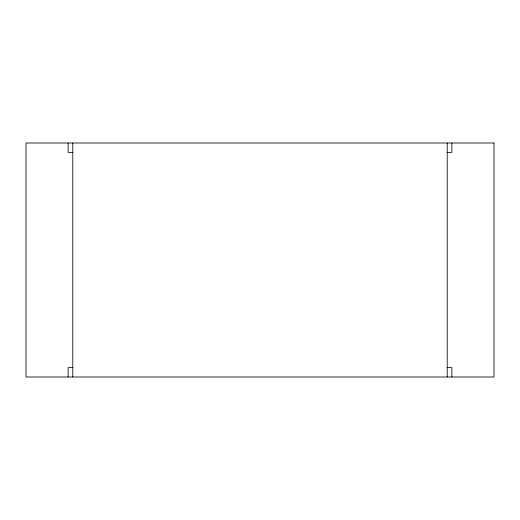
<?xml version="1.0" encoding="UTF-8"?>
<svg xmlns="http://www.w3.org/2000/svg" width="520" height="520" viewBox="0 0 520 520"><rect width="100%" height="100%" fill="white"/><g stroke="black" fill="none" stroke-linecap="round" stroke-linejoin="round"><path stroke-width="0.78" d="M72.8 152.36L68.12 152.36L68.12 143M447.2 152.36L451.88 152.36L451.88 143M72.8 367.64L68.12 367.64L68.12 377M447.2 367.64L451.88 367.64L451.88 377M447.2 143L447.2 377M72.8 143L72.8 377M494 143L26 143L26 377L494 377L494 143"/></g></svg>
